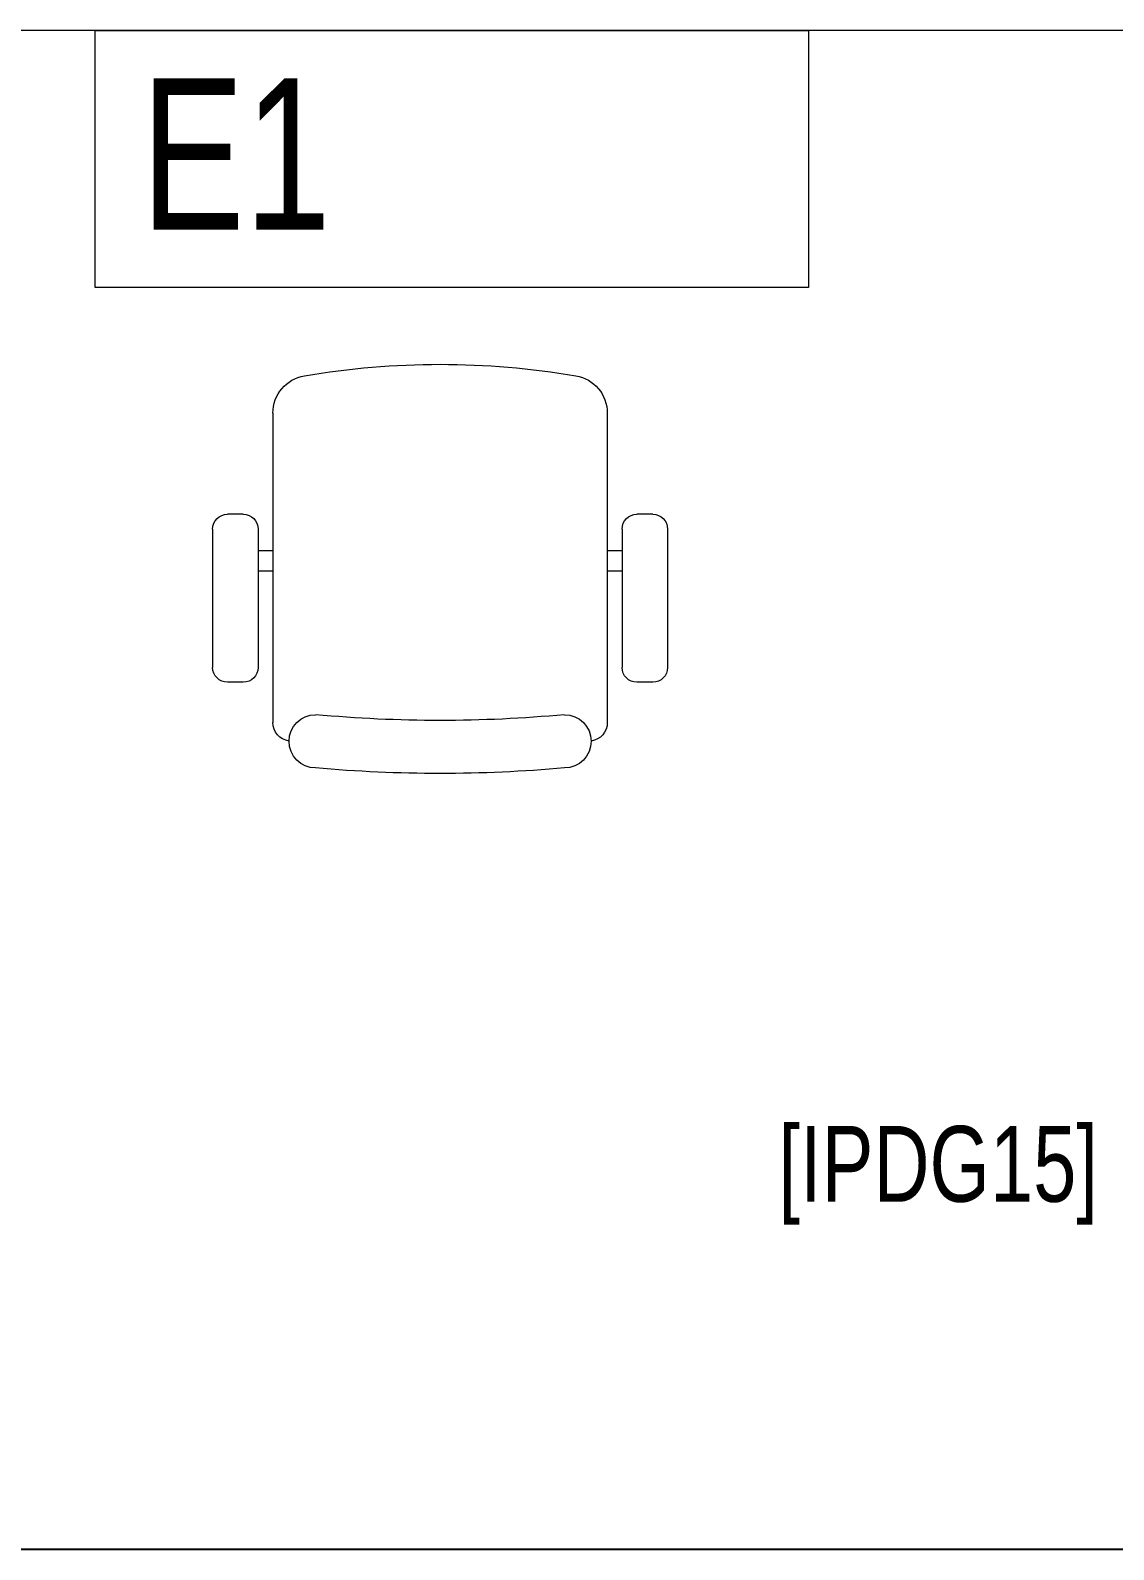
# Model space of a CAD drawing. Header units: metres. Extents: x -18745 to 220762, y -1579758 to -1356048.
# Drawn here: x 207102 to 208531, y -1462438 to -1460433 of the extents above; entities that cross this region are included whole.
import ezdxf

# ---------------------------------------------------------------- set-up
doc = ezdxf.new("R2010")
doc.units = ezdxf.units.M
doc.layers.get('0').update_dxf_attribs({"lineweight": 0})
for name, color, linetype, lineweight in [('A-100 - Copy$0$72_EGR_BASE_TEXT', 8, 'Continuous', 0), ('A-100 - Copy$0$Medical Equipment and Furniture', 8, 'Continuous', 0), ('A-100 - Copy$0$NEW', 8, 'Continuous', 5), ('A-100 - Copy$0$Walls', 8, 'Continuous', 0)]:
    doc.layers.add(name, color=color, linetype=linetype, lineweight=lineweight)
doc.layers.add('A-100 - Copy$0$axes', color=8, linetype='Continuous')
doc.styles.add('A-100 - Copy$0$X3G_ENTITY_2587EA', font='swisscl.ttf', dxfattribs={"height": 200})

# ---------------------------------------------------------------- blocks, each defined once
blk = doc.blocks.new('*X66')
for p, q in [((5, 3), (5, 3)), ((5, 3), (5, 3)), ((5, 3), (5, 3)), ((5, 3), (5, 3)), ((5, 3), (5, 3)), ((5, 3), (5, 3)), ((5, 3), (5, 3)), ((5, 3), (5, 3)), ((5, 3), (5, 3)), ((5, 3), (5, 3)), ((5, 3), (5, 3)), ((5, 3), (5, 3)), ((5, 3), (5, 3)), ((5, 3), (5, 3)), ((5, 3), (5, 3)), ((5, 3), (5, 3)), ((5, 3), (5, 3)), ((5, 3), (5, 3)), ((5, 3), (5, 3)), ((5, 3), (5, 3)), ((5, 3), (5, 3)), ((5, 3), (5, 3)), ((5, 3), (5, 3)), ((5, 3), (5, 3)), ((5, 3), (5, 3)), ((5, 3), (5, 3)), ((5, 3), (5, 3)), ((5, 3), (5, 3)), ((5, 3), (5, 3)), ((5, 3), (5, 3)), ((5, 3), (5, 3)), ((5, 3), (5, 3)), ((5, 3), (5, 3)), ((5, 3), (5, 3)), ((5, 3), (5, 3)), ((5, 3), (5, 3)), ((5, 3), (5, 3)), ((5, 3), (5, 3)), ((5, 3), (5, 3)), ((5, 3), (5, 3)), ((5, 3), (5, 3)), ((5, 3), (5, 3)), ((5, 3), (5, 3)), ((5, 3), (5, 3)), ((5, 3), (5, 3)), ((5, 3), (5, 3)), ((5, 3), (5, 3)), ((5, 3), (5, 3)), ((5, 3), (5, 3)), ((5, 3), (5, 3)), ((5, 3), (5, 3)), ((5, 3), (5, 3)), ((5, 3), (5, 3)), ((5, 3), (5, 3)), ((5, 3), (5, 3)), ((5, 3), (5, 3)), ((5, 3), (5, 3)), ((5, 3), (5, 3)), ((5, 3), (5, 3)), ((5, 3), (5, 3)), ((5, 3), (5, 3)), ((5, 3), (5, 3)), ((5, 3), (5, 3)), ((5, 3), (5, 3)), ((5, 3), (5, 3)), ((5, 3), (5, 3)), ((6, 3), (5, 3)), ((5, 3), (5, 3)), ((6, 3), (5, 3)), ((5, 3), (5, 3)), ((6, 3), (5, 3)), ((5, 3), (5, 3)), ((6, 3), (5, 3)), ((5, 3), (5, 3)), ((5, 3), (5, 3)), ((5, 3), (5, 3)), ((5, 3), (5, 3)), ((5, 3), (5, 3)), ((5, 3), (5, 3)), ((5, 3), (5, 3)), ((5, 3), (5, 3)), ((5, 3), (5, 3)), ((5, 3), (5, 3)), ((5, 3), (5, 3)), ((5, 3), (5, 3)), ((5, 3), (5, 3)), ((5, 3), (5, 3)), ((5, 3), (5, 3)), ((5, 3), (5, 3)), ((5, 3), (5, 3)), ((5, 3), (5, 3)), ((5, 3), (5, 3)), ((5, 3), (5, 3)), ((5, 3), (5, 3)), ((5, 3), (5, 3)), ((5, 3), (5, 3)), ((6, 3), (6, 3)), ((6, 3), (6, 3)), ((6, 3), (6, 3)), ((6, 3), (6, 3)), ((6, 3), (6, 3)), ((6, 3), (6, 3)), ((6, 3), (6, 3)), ((6, 3), (6, 3)), ((6, 3), (6, 3)), ((6, 3), (6, 3)), ((6, 3), (6, 3)), ((6, 3), (6, 3)), ((6, 3), (6, 3)), ((6, 3), (6, 3)), ((6, 3), (6, 3)), ((6, 3), (6, 3)), ((6, 3), (6, 3)), ((6, 3), (6, 3)), ((6, 3), (6, 3)), ((6, 3), (6, 3)), ((6, 3), (6, 3)), ((6, 3), (6, 3)), ((6, 3), (6, 3)), ((6, 3), (6, 3)), ((6, 3), (6, 3)), ((6, 3), (6, 3)), ((6, 3), (6, 3)), ((6, 3), (6, 3)), ((6, 3), (6, 3)), ((6, 3), (6, 3)), ((6, 3), (6, 3)), ((6, 3), (6, 3)), ((6, 3), (6, 3)), ((6, 3), (6, 3)), ((6, 3), (6, 3)), ((6, 3), (6, 3)), ((6, 3), (6, 3)), ((6, 3), (6, 3)), ((6, 3), (6, 3)), ((6, 3), (6, 3)), ((6, 3), (6, 3)), ((6, 3), (6, 3)), ((6, 3), (6, 3)), ((6, 3), (6, 3)), ((6, 3), (6, 3)), ((6, 3), (6, 3)), ((6, 3), (6, 3)), ((6, 3), (6, 3)), ((6, 3), (6, 3)), ((6, 3), (6, 3)), ((6, 3), (6, 3)), ((6, 3), (6, 3)), ((6, 3), (6, 3)), ((6, 3), (6, 3)), ((6, 3), (6, 3)), ((6, 3), (6, 3)), ((6, 3), (6, 3)), ((6, 3), (6, 3)), ((6, 3), (6, 3)), ((6, 3), (6, 3)), ((6, 3), (6, 3)), ((6, 3), (6, 3)), ((6, 3), (6, 3)), ((6, 3), (6, 3)), ((6, 3), (6, 3)), ((6, 3), (6, 3)), ((6, 3), (6, 3)), ((6, 3), (6, 3)), ((6, 3), (6, 3)), ((6, 3), (6, 3)), ((6, 3), (6, 3)), ((6, 3), (6, 3)), ((6, 3), (6, 3)), ((6, 3), (6, 3)), ((6, 3), (6, 3)), ((6, 3), (6, 3)), ((6, 3), (6, 3)), ((6, 3), (6, 3)), ((6, 3), (6, 3)), ((6, 3), (6, 3)), ((6, 3), (6, 3)), ((6, 3), (6, 3)), ((6, 3), (6, 3)), ((6, 3), (6, 3)), ((6, 3), (6, 3)), ((6, 3), (6, 3)), ((6, 3), (6, 3)), ((6, 3), (6, 3)), ((6, 3), (6, 3)), ((6, 3), (6, 3)), ((6, 3), (6, 3)), ((6, 3), (6, 3)), ((6, 3), (6, 3)), ((6, 3), (6, 3)), ((6, 3), (6, 3)), ((6, 3), (6, 3)), ((6, 3), (6, 3)), ((6, 3), (6, 3)), ((6, 3), (6, 3)), ((6, 3), (6, 3)), ((6, 3), (6, 3)), ((6, 3), (6, 3)), ((6, 3), (6, 3)), ((6, 3), (6, 3)), ((6, 3), (6, 3)), ((6, 3), (6, 3)), ((6, 3), (6, 3)), ((6, 3), (6, 3)), ((6, 3), (6, 3)), ((6, 3), (6, 3)), ((6, 3), (6, 3)), ((6, 3), (6, 3)), ((6, 3), (6, 3)), ((6, 3), (6, 3)), ((6, 3), (6, 3)), ((6, 3), (6, 3)), ((6, 3), (6, 3)), ((6, 3), (6, 3)), ((6, 3), (6, 3)), ((6, 3), (6, 3)), ((6, 3), (6, 3)), ((6, 3), (6, 3)), ((6, 3), (6, 3)), ((6, 3), (6, 3)), ((6, 3), (6, 3)), ((6, 3), (6, 3)), ((6, 3), (6, 3)), ((6, 3), (6, 3)), ((6, 3), (6, 3)), ((6, 3), (6, 3)), ((6, 3), (6, 3)), ((6, 3), (6, 3)), ((6, 3), (6, 3)), ((6, 3), (6, 3)), ((6, 3), (6, 3)), ((6, 3), (6, 3)), ((6, 3), (6, 3)), ((6, 3), (6, 3)), ((6, 3), (6, 3)), ((6, 3), (6, 3)), ((6, 3), (6, 3)), ((6, 3), (6, 3)), ((6, 3), (6, 3)), ((6, 3), (6, 3)), ((6, 3), (6, 3)), ((6, 3), (6, 3)), ((6, 3), (6, 3)), ((6, 3), (6, 3)), ((6, 3), (6, 3)), ((6, 3), (6, 3)), ((6, 3), (6, 3)), ((6, 3), (6, 3)), ((6, 3), (6, 3)), ((6, 3), (6, 3)), ((6, 3), (6, 3)), ((6, 3), (6, 3)), ((6, 3), (6, 3)), ((6, 3), (6, 3)), ((6, 3), (6, 3)), ((6, 3), (6, 3)), ((6, 3), (6, 3)), ((6, 3), (6, 3)), ((6, 3), (6, 3)), ((6, 3), (6, 3)), ((6, 3), (6, 3)), ((6, 3), (6, 3)), ((6, 3), (6, 3)), ((6, 3), (6, 3)), ((6, 3), (6, 3)), ((6, 3), (6, 3)), ((6, 3), (6, 3)), ((6, 3), (6, 3)), ((6, 3), (6, 3)), ((6, 3), (6, 3)), ((6, 3), (6, 3)), ((6, 3), (6, 3)), ((6, 3), (6, 3)), ((6, 3), (6, 3)), ((6, 3), (6, 3)), ((6, 3), (6, 3)), ((6, 3), (6, 3)), ((6, 3), (6, 3)), ((6, 3), (6, 3)), ((6, 3), (6, 3)), ((6, 3), (6, 3)), ((6, 3), (6, 3)), ((6, 3), (6, 3)), ((6, 3), (6, 3)), ((6, 3), (6, 3)), ((6, 3), (6, 3)), ((6, 3), (6, 3)), ((6, 3), (6, 3)), ((6, 3), (6, 3)), ((6, 3), (6, 3)), ((6, 3), (6, 3)), ((6, 3), (6, 3)), ((6, 3), (6, 3)), ((6, 3), (6, 3)), ((6, 3), (6, 3)), ((6, 3), (6, 3)), ((6, 3), (6, 3)), ((6, 3), (6, 3)), ((6, 3), (6, 3)), ((6, 3), (6, 3)), ((6, 3), (5, 3)), ((6, 3), (5, 3)), ((6, 3), (5, 3)), ((6, 3), (5, 3)), ((6, 3), (5, 3)), ((6, 3), (6, 3)), ((6, 3), (6, 3)), ((6, 3), (6, 3)), ((6, 3), (6, 3)), ((6, 3), (6, 3)), ((6, 3), (6, 3)), ((6, 3), (6, 3)), ((6, 3), (6, 3)), ((6, 3), (6, 3)), ((6, 3), (6, 3)), ((6, 3), (6, 3)), ((6, 3), (6, 3)), ((6, 3), (6, 3)), ((6, 3), (6, 3)), ((6, 3), (6, 3)), ((6, 3), (6, 3)), ((6, 3), (6, 3)), ((6, 3), (6, 3)), ((6, 3), (6, 3)), ((6, 3), (6, 3)), ((6, 3), (6, 3)), ((6, 3), (6, 3)), ((6, 3), (6, 3)), ((6, 3), (6, 3)), ((6, 3), (6, 3)), ((6, 3), (6, 3)), ((6, 3), (6, 3)), ((6, 3), (6, 3)), ((6, 3), (6, 3)), ((6, 3), (6, 3)), ((6, 3), (6, 3)), ((6, 3), (6, 3)), ((6, 3), (6, 3)), ((6, 3), (6, 3)), ((6, 3), (6, 3)), ((6, 3), (6, 3)), ((6, 3), (6, 3)), ((6, 3), (6, 3)), ((6, 3), (6, 3)), ((6, 3), (6, 3)), ((6, 3), (6, 3)), ((6, 3), (6, 3)), ((6, 3), (6, 3)), ((6, 3), (6, 3)), ((6, 3), (6, 3)), ((6, 3), (6, 3)), ((6, 3), (6, 3)), ((6, 3), (6, 3)), ((6, 3), (6, 3)), ((6, 3), (6, 3)), ((6, 3), (6, 3)), ((6, 3), (6, 3)), ((6, 3), (6, 3)), ((6, 3), (6, 3)), ((6, 3), (6, 3)), ((6, 3), (6, 3)), ((6, 3), (6, 3)), ((6, 3), (6, 3)), ((6, 3), (6, 3)), ((6, 3), (6, 3)), ((6, 3), (6, 3)), ((6, 3), (6, 3)), ((6, 3), (6, 3)), ((6, 3), (6, 3)), ((6, 3), (6, 3)), ((6, 3), (6, 3)), ((6, 3), (6, 3)), ((6, 3), (6, 3)), ((6, 3), (6, 3)), ((6, 3), (6, 3)), ((6, 3), (6, 3)), ((6, 3), (6, 3)), ((6, 3), (6, 3)), ((6, 3), (6, 3)), ((6, 3), (6, 3)), ((6, 3), (6, 3)), ((6, 3), (6, 3)), ((6, 3), (6, 3)), ((6, 3), (6, 3)), ((6, 3), (6, 3)), ((6, 3), (6, 3)), ((6, 3), (6, 3)), ((6, 3), (6, 3)), ((6, 3), (6, 3)), ((6, 3), (6, 3)), ((6, 3), (6, 3)), ((6, 3), (6, 3)), ((6, 3), (6, 3)), ((6, 3), (6, 3)), ((6, 3), (6, 3)), ((6, 3), (6, 3)), ((6, 3), (6, 3)), ((6, 3), (6, 3)), ((6, 3), (6, 3)), ((6, 3), (6, 3)), ((6, 3), (6, 3)), ((6, 3), (6, 3)), ((6, 3), (6, 3)), ((6, 3), (6, 3)), ((6, 3), (6, 3)), ((6, 3), (6, 3)), ((6, 3), (6, 3)), ((6, 3), (6, 3)), ((6, 3), (6, 3)), ((6, 3), (6, 3)), ((6, 3), (6, 3)), ((6, 3), (6, 3)), ((6, 3), (6, 3)), ((6, 3), (6, 3)), ((6, 3), (6, 3)), ((6, 3), (6, 3)), ((6, 3), (6, 3)), ((6, 3), (6, 3)), ((6, 3), (6, 3)), ((6, 3), (6, 3)), ((6, 3), (6, 3)), ((6, 3), (6, 3)), ((6, 3), (6, 3)), ((6, 3), (6, 3)), ((6, 3), (6, 3)), ((6, 3), (6, 3)), ((6, 3), (6, 3)), ((6, 3), (6, 3)), ((6, 3), (6, 3)), ((6, 3), (6, 3)), ((6, 3), (6, 3)), ((6, 3), (6, 3)), ((6, 3), (6, 3)), ((6, 3), (6, 3)), ((6, 3), (6, 3)), ((6, 3), (6, 3)), ((6, 3), (6, 3)), ((6, 3), (6, 3)), ((6, 3), (6, 3)), ((6, 3), (6, 3)), ((6, 3), (6, 3)), ((6, 3), (6, 3)), ((6, 3), (6, 3)), ((6, 3), (6, 3)), ((6, 3), (6, 3)), ((6, 3), (6, 3)), ((6, 3), (6, 3)), ((6, 3), (6, 3)), ((6, 3), (6, 3)), ((6, 3), (6, 3)), ((6, 3), (6, 3)), ((6, 3), (6, 3)), ((6, 3), (6, 3)), ((6, 3), (6, 3)), ((6, 3), (6, 3)), ((6, 3), (6, 3)), ((6, 3), (6, 3)), ((6, 3), (6, 3)), ((6, 3), (6, 3)), ((6, 3), (6, 3)), ((6, 3), (6, 3)), ((6, 3), (6, 3)), ((6, 3), (6, 3)), ((6, 3), (6, 3)), ((6, 3), (6, 3)), ((6, 3), (6, 3)), ((6, 3), (6, 3)), ((6, 3), (6, 3)), ((6, 3), (6, 3)), ((6, 3), (6, 3)), ((6, 3), (6, 3)), ((6, 3), (6, 3)), ((6, 3), (6, 3)), ((6, 3), (6, 3)), ((6, 3), (6, 3)), ((6, 3), (6, 3)), ((6, 3), (6, 3)), ((6, 3), (6, 3)), ((6, 3), (6, 3)), ((6, 3), (6, 3)), ((6, 3), (6, 3)), ((6, 3), (6, 3)), ((6, 3), (6, 3)), ((6, 3), (6, 3)), ((6, 3), (6, 3)), ((6, 3), (6, 3)), ((6, 3), (6, 3)), ((6, 3), (6, 3)), ((6, 3), (6, 3)), ((6, 3), (6, 3)), ((6, 3), (6, 3)), ((6, 3), (6, 3)), ((6, 3), (6, 3)), ((6, 3), (6, 3)), ((6, 3), (6, 3)), ((6, 3), (6, 3)), ((6, 3), (6, 3)), ((6, 3), (6, 3)), ((6, 3), (6, 3)), ((6, 3), (6, 3)), ((6, 3), (6, 3)), ((6, 3), (6, 3)), ((6, 3), (6, 3)), ((6, 3), (6, 3)), ((6, 3), (6, 3)), ((6, 3), (6, 3)), ((6, 3), (6, 3)), ((6, 3), (6, 3)), ((6, 3), (6, 3)), ((6, 3), (6, 3)), ((6, 3), (6, 3)), ((6, 3), (6, 3)), ((6, 3), (6, 3)), ((6, 3), (6, 3)), ((6, 3), (6, 3)), ((6, 3), (6, 3)), ((6, 3), (6, 3)), ((6, 3), (6, 3)), ((6, 3), (6, 3)), ((6, 3), (6, 3)), ((6, 3), (6, 3)), ((6, 3), (6, 3)), ((6, 3), (6, 3)), ((6, 3), (6, 3)), ((6, 3), (6, 3)), ((6, 3), (6, 3)), ((6, 3), (6, 3)), ((6, 3), (6, 3)), ((6, 3), (6, 3)), ((6, 3), (6, 3)), ((6, 3), (6, 3)), ((6, 3), (6, 3)), ((6, 3), (6, 3)), ((6, 3), (6, 3)), ((6, 3), (6, 3)), ((6, 3), (6, 3)), ((6, 3), (6, 3)), ((6, 3), (6, 3)), ((6, 3), (6, 3)), ((6, 3), (6, 3)), ((6, 3), (6, 3)), ((6, 3), (6, 3)), ((6, 3), (6, 3)), ((6, 3), (6, 3)), ((6, 3), (6, 3)), ((6, 3), (6, 3)), ((6, 3), (6, 3)), ((6, 3), (6, 3)), ((6, 3), (6, 3)), ((6, 3), (6, 3)), ((6, 3), (6, 3)), ((6, 3), (6, 3)), ((6, 3), (6, 3)), ((6, 3), (6, 3)), ((6, 3), (6, 3)), ((6, 3), (6, 3)), ((6, 3), (6, 3)), ((6, 3), (6, 3)), ((6, 3), (6, 3)), ((6, 3), (6, 3)), ((6, 3), (6, 3)), ((6, 3), (6, 3)), ((6, 3), (6, 3)), ((6, 3), (6, 3)), ((6, 3), (6, 3)), ((6, 3), (6, 3)), ((6, 3), (6, 3)), ((6, 3), (6, 3)), ((6, 3), (6, 3)), ((6, 3), (6, 3)), ((6, 3), (6, 3)), ((6, 3), (6, 3)), ((6, 3), (6, 3)), ((6, 3), (6, 3)), ((6, 3), (6, 3)), ((6, 3), (6, 3)), ((6, 3), (6, 3)), ((6, 3), (6, 3)), ((6, 3), (6, 3)), ((6, 3), (6, 3)), ((6, 3), (6, 3)), ((6, 3), (6, 3)), ((6, 3), (6, 3)), ((6, 3), (6, 3)), ((6, 3), (6, 3)), ((6, 3), (6, 3)), ((6, 3), (6, 3)), ((6, 3), (6, 3)), ((6, 3), (6, 3)), ((6, 3), (6, 3)), ((6, 3), (6, 3)), ((6, 3), (6, 3)), ((6, 3), (6, 3)), ((6, 3), (6, 3)), ((6, 3), (6, 3)), ((6, 3), (6, 3)), ((6, 3), (6, 3)), ((6, 3), (6, 3)), ((6, 3), (6, 3)), ((6, 3), (6, 3)), ((6, 3), (6, 3)), ((6, 3), (6, 3)), ((6, 3), (6, 3)), ((6, 3), (6, 3)), ((6, 3), (6, 3)), ((6, 3), (6, 3)), ((6, 3), (6, 3)), ((6, 3), (6, 3)), ((6, 3), (6, 3)), ((6, 3), (6, 3)), ((6, 3), (6, 3)), ((6, 3), (6, 3)), ((6, 3), (6, 3)), ((6, 3), (6, 3)), ((6, 3), (6, 3)), ((6, 3), (6, 3)), ((6, 3), (6, 3)), ((6, 3), (6, 3)), ((6, 3), (6, 3)), ((6, 3), (6, 3)), ((6, 3), (6, 3)), ((6, 3), (6, 3))]:
    blk.add_line(p, q)
blk = doc.blocks.new('*X67')
for p, q in [((13, 1), (13, 1)), ((13, 1), (13, 1)), ((13, 1), (13, 1)), ((13, 1), (13, 1)), ((13, 1), (13, 1)), ((13, 1), (13, 1)), ((13, 1), (13, 1)), ((13, 1), (13, 1)), ((13, 1), (13, 1)), ((13, 1), (13, 1)), ((13, 1), (13, 1)), ((13, 1), (13, 1)), ((13, 1), (13, 1)), ((13, 1), (13, 1)), ((13, 1), (13, 1)), ((13, 1), (14, 1)), ((13, 1), (14, 1)), ((13, 1), (14, 1)), ((13, 1), (13, 1)), ((13, 1), (13, 1)), ((13, 1), (13, 1)), ((13, 1), (13, 1)), ((13, 1), (13, 1)), ((13, 1), (13, 1)), ((13, 1), (13, 1)), ((13, 1), (13, 1)), ((13, 1), (13, 1)), ((13, 1), (13, 1)), ((13, 1), (13, 1)), ((13, 1), (13, 1)), ((13, 1), (13, 1)), ((13, 1), (13, 1)), ((13, 1), (13, 1)), ((13, 1), (13, 1)), ((13, 1), (13, 1)), ((13, 1), (13, 1)), ((13, 1), (13, 1)), ((13, 1), (13, 1)), ((13, 1), (13, 1)), ((13, 1), (13, 1)), ((13, 1), (13, 1)), ((13, 1), (13, 1)), ((13, 1), (13, 1)), ((13, 1), (13, 1)), ((13, 1), (13, 1)), ((13, 1), (13, 1)), ((13, 1), (13, 1)), ((13, 1), (13, 1)), ((13, 1), (13, 1)), ((13, 1), (13, 1)), ((13, 1), (13, 1)), ((13, 1), (13, 1)), ((13, 1), (13, 1)), ((13, 1), (13, 1)), ((13, 1), (13, 1)), ((13, 1), (13, 1)), ((13, 1), (13, 1)), ((13, 1), (13, 1)), ((13, 1), (13, 1)), ((13, 1), (13, 1)), ((13, 1), (13, 1)), ((13, 1), (13, 1)), ((13, 1), (13, 1)), ((13, 1), (13, 1)), ((13, 1), (13, 1)), ((13, 1), (13, 1)), ((13, 1), (13, 1)), ((13, 1), (13, 1)), ((13, 1), (13, 1)), ((13, 1), (13, 1)), ((13, 1), (13, 1)), ((13, 1), (13, 1)), ((13, 1), (13, 1)), ((13, 1), (13, 1)), ((13, 1), (13, 1)), ((13, 1), (13, 1)), ((13, 1), (13, 1)), ((13, 1), (13, 1)), ((13, 1), (13, 1)), ((13, 1), (13, 1)), ((13, 1), (13, 1)), ((13, 1), (13, 1)), ((13, 1), (13, 1)), ((13, 1), (13, 1)), ((13, 1), (13, 1)), ((13, 1), (13, 1)), ((13, 1), (13, 1)), ((13, 1), (13, 1)), ((13, 1), (13, 1)), ((13, 1), (13, 1)), ((13, 1), (13, 1)), ((13, 1), (13, 1)), ((13, 1), (13, 1)), ((13, 1), (13, 1)), ((13, 1), (13, 1)), ((13, 1), (13, 1)), ((13, 1), (13, 1)), ((13, 1), (13, 1)), ((13, 1), (13, 1)), ((13, 1), (13, 1)), ((13, 1), (13, 1)), ((13, 1), (13, 1)), ((13, 1), (13, 1)), ((13, 1), (13, 1)), ((13, 1), (13, 1)), ((13, 1), (13, 1)), ((13, 1), (13, 1)), ((13, 1), (13, 1)), ((13, 1), (13, 1)), ((13, 1), (13, 1)), ((13, 1), (13, 1)), ((13, 1), (13, 1)), ((13, 1), (13, 1)), ((13, 1), (13, 1)), ((13, 1), (13, 1)), ((13, 1), (13, 1)), ((13, 1), (13, 1)), ((13, 1), (13, 1)), ((13, 1), (13, 1)), ((13, 1), (13, 1)), ((13, 1), (13, 1)), ((13, 1), (13, 1)), ((13, 1), (13, 1)), ((13, 1), (14, 1)), ((13, 0), (13, 0)), ((13, 0), (13, 0)), ((13, 0), (13, 0)), ((13, 0), (13, 0)), ((13, 0), (13, 0)), ((13, 0), (13, 0)), ((13, 0), (13, 0)), ((13, 0), (13, 0)), ((13, 0), (13, 0)), ((13, 0), (13, 0)), ((13, 0), (13, 0)), ((13, 0), (13, 0)), ((13, 0), (13, 0)), ((13, 0), (13, 0)), ((13, 0), (13, 0)), ((13, 0), (13, 0)), ((13, 0), (13, 0)), ((13, 0), (13, 0)), ((13, 0), (13, 0)), ((13, 0), (13, 0)), ((13, 0), (13, 0)), ((13, 0), (13, 0)), ((13, 0), (13, 0)), ((13, 0), (13, 0)), ((13, 0), (13, 0)), ((13, 0), (13, 0)), ((13, 0), (13, 0)), ((13, 0), (13, 0)), ((13, 0), (13, 0)), ((13, 0), (13, 0)), ((13, 0), (13, 0)), ((13, 0), (13, 0)), ((13, 0), (13, 0)), ((13, 0), (13, 0)), ((13, 0), (13, 0)), ((13, 0), (13, 0)), ((13, 0), (13, 0)), ((13, 0), (13, 0)), ((13, 0), (13, 0)), ((13, 0), (13, 0)), ((13, 0), (13, 0)), ((13, 0), (13, 0)), ((13, 0), (13, 0)), ((13, 0), (13, 0)), ((13, 0), (13, 0)), ((13, 0), (13, 0)), ((13, 0), (13, 0)), ((13, 0), (13, 0)), ((13, 0), (14, 0)), ((13, 0), (14, 0)), ((13, 0), (13, 0)), ((13, 0), (14, 0)), ((14, 1), (14, 1)), ((14, 1), (14, 1)), ((14, 1), (14, 1)), ((14, 1), (14, 1)), ((14, 1), (14, 1)), ((14, 1), (14, 1)), ((14, 1), (14, 1)), ((14, 1), (14, 1)), ((14, 1), (14, 1)), ((14, 1), (14, 1)), ((14, 1), (14, 1)), ((14, 1), (14, 1)), ((14, 1), (14, 1)), ((14, 1), (14, 1)), ((14, 1), (14, 1)), ((14, 1), (14, 1)), ((14, 1), (14, 1)), ((14, 1), (14, 1)), ((14, 1), (14, 1)), ((14, 1), (14, 1)), ((14, 1), (14, 1)), ((14, 1), (14, 1)), ((14, 1), (14, 1)), ((14, 1), (14, 1)), ((14, 1), (14, 1)), ((14, 1), (14, 1)), ((14, 1), (14, 1)), ((14, 1), (14, 1)), ((14, 1), (14, 1)), ((14, 1), (14, 1)), ((14, 1), (14, 1)), ((14, 1), (14, 1)), ((14, 1), (14, 1)), ((14, 1), (14, 1)), ((14, 1), (14, 1)), ((14, 1), (14, 1)), ((14, 1), (14, 1)), ((14, 1), (14, 1)), ((14, 1), (14, 1)), ((14, 1), (14, 1)), ((14, 1), (14, 1)), ((14, 1), (14, 1)), ((14, 1), (14, 1)), ((14, 1), (14, 1)), ((14, 1), (14, 1)), ((14, 1), (14, 1)), ((14, 1), (14, 1)), ((14, 1), (14, 1)), ((14, 1), (14, 1)), ((14, 1), (14, 1)), ((14, 1), (14, 1)), ((14, 1), (14, 1)), ((14, 1), (14, 1)), ((14, 1), (14, 1)), ((14, 1), (14, 1)), ((14, 1), (14, 1)), ((14, 1), (14, 1)), ((14, 1), (14, 1)), ((14, 1), (14, 1)), ((14, 1), (14, 1)), ((14, 1), (14, 1)), ((14, 1), (14, 1)), ((14, 1), (14, 1)), ((14, 1), (14, 1)), ((14, 1), (14, 1)), ((14, 1), (14, 1)), ((14, 1), (14, 1)), ((14, 1), (14, 1)), ((14, 1), (14, 1)), ((14, 1), (14, 1)), ((14, 1), (14, 1)), ((14, 1), (14, 1)), ((14, 1), (14, 1)), ((14, 1), (14, 1)), ((14, 1), (14, 1)), ((14, 1), (14, 1)), ((14, 1), (14, 1)), ((14, 1), (14, 1)), ((14, 1), (14, 1)), ((14, 1), (14, 1)), ((14, 1), (14, 1)), ((14, 1), (14, 1)), ((14, 1), (14, 1)), ((14, 1), (14, 1)), ((14, 1), (14, 1)), ((14, 1), (14, 1)), ((14, 1), (14, 1)), ((14, 1), (14, 1)), ((14, 1), (14, 1)), ((14, 1), (14, 1)), ((14, 1), (14, 1)), ((14, 1), (14, 1)), ((14, 1), (14, 1)), ((14, 1), (14, 1)), ((14, 0), (14, 0)), ((14, 0), (14, 0)), ((14, 0), (14, 0)), ((14, 0), (14, 0)), ((14, 0), (14, 0)), ((14, 0), (14, 0)), ((14, 0), (14, 0)), ((14, 0), (14, 0)), ((14, 0), (14, 0)), ((14, 0), (14, 0)), ((14, 0), (14, 0)), ((14, 0), (14, 0)), ((14, 0), (14, 0)), ((14, 0), (14, 0)), ((14, 0), (14, 0)), ((14, 0), (14, 0)), ((14, 0), (14, 0)), ((14, 0), (14, 0)), ((14, 0), (14, 0)), ((14, 0), (14, 0)), ((14, 0), (14, 0)), ((14, 0), (14, 0)), ((14, 0), (14, 0)), ((14, 0), (14, 0)), ((14, 0), (14, 0)), ((14, 0), (14, 0)), ((14, 0), (14, 0)), ((14, 0), (14, 0)), ((14, 0), (14, 0)), ((14, 0), (14, 0)), ((14, 0), (14, 0)), ((14, 0), (14, 0)), ((14, 0), (14, 0)), ((14, 0), (14, 0)), ((14, 0), (14, 0)), ((14, 0), (14, 0)), ((14, 0), (14, 0)), ((14, 0), (14, 0)), ((14, 0), (14, 0)), ((14, 0), (14, 0)), ((14, 0), (14, 0)), ((14, 0), (14, 0)), ((14, 0), (14, 0)), ((14, 0), (14, 0)), ((14, 0), (14, 0)), ((14, 0), (14, 0)), ((14, 0), (14, 0)), ((14, 0), (14, 0)), ((13, 0), (13, 0)), ((13, 0), (14, 0)), ((13, 0), (13, 0)), ((13, 0), (14, 0)), ((13, 0), (13, 0)), ((13, 0), (14, 0)), ((13, 0), (13, 0)), ((13, 0), (13, 0)), ((13, 0), (13, 0)), ((13, 0), (13, 0)), ((13, 0), (14, 0)), ((13, 0), (13, 0)), ((13, 0), (14, 0)), ((13, 0), (13, 0)), ((13, 0), (14, 0)), ((13, 0), (13, 0)), ((13, 0), (14, 0)), ((13, 0), (13, 0)), ((13, 0), (14, 0)), ((13, 0), (13, 0)), ((13, 0), (14, 0)), ((13, 0), (13, 0)), ((13, 0), (14, 0)), ((13, 0), (13, 0)), ((13, 0), (13, 0)), ((13, 0), (13, 0)), ((13, 0), (14, 0)), ((13, 0), (13, 0)), ((13, 0), (14, 0)), ((13, 0), (13, 0)), ((13, 0), (14, 0)), ((13, 0), (13, 0)), ((13, 0), (14, 0)), ((13, 0), (13, 0)), ((13, 0), (13, 0)), ((13, 0), (13, 0)), ((13, 0), (13, 0)), ((13, 0), (13, 0)), ((13, 0), (13, 0)), ((13, 0), (13, 0)), ((13, 0), (13, 0)), ((13, 0), (13, 0)), ((13, 0), (13, 0)), ((13, 0), (13, 0)), ((13, 0), (13, 0)), ((13, 0), (13, 0)), ((13, 0), (13, 0)), ((13, 0), (13, 0)), ((13, 0), (13, 0)), ((13, 0), (13, 0)), ((13, 0), (13, 0)), ((13, 0), (13, 0)), ((13, 0), (13, 0)), ((13, 0), (13, 0)), ((13, 0), (13, 0)), ((13, 0), (13, 0)), ((13, 0), (13, 0)), ((13, 0), (13, 0)), ((13, 0), (13, 0)), ((13, 0), (13, 0)), ((13, 0), (13, 0)), ((13, 0), (13, 0)), ((13, 0), (13, 0)), ((13, 0), (13, 0)), ((13, -1), (13, -1)), ((13, -1), (13, -1)), ((13, -1), (13, -1)), ((13, -1), (13, -1)), ((13, -1), (13, -1)), ((13, -1), (14, -1)), ((13, -1), (13, -1)), ((14, 0), (14, 0)), ((14, 0), (14, 0)), ((14, 0), (14, 0)), ((14, 0), (14, 0)), ((14, 0), (14, 0)), ((14, 0), (14, 0)), ((14, 0), (14, 0)), ((14, 0), (14, 0)), ((14, 0), (14, 0)), ((14, 0), (14, 0)), ((14, 0), (14, 0)), ((14, 0), (14, 0)), ((14, 0), (14, 0)), ((14, 0), (14, 0)), ((14, 0), (14, 0)), ((13, 0), (14, 0)), ((14, 0), (14, 0)), ((14, 0), (14, 0)), ((14, 0), (14, 0)), ((14, 0), (14, 0)), ((14, 0), (14, 0)), ((14, 0), (14, 0)), ((14, 0), (14, 0)), ((14, 0), (14, 0)), ((14, 0), (14, 0)), ((14, 0), (14, 0)), ((14, 0), (14, 0)), ((14, 0), (14, 0)), ((14, 0), (14, 0)), ((14, 0), (14, 0)), ((14, 0), (14, 0)), ((14, 0), (14, 0)), ((14, 0), (14, 0)), ((14, 0), (14, 0)), ((14, 0), (14, 0)), ((14, 0), (14, 0)), ((14, 0), (14, 0)), ((14, 0), (14, 0)), ((14, 0), (14, 0)), ((14, 0), (14, 0)), ((14, 0), (14, 0)), ((14, 0), (14, 0)), ((14, 0), (14, 0)), ((14, 0), (14, 0)), ((14, 0), (14, 0)), ((14, 0), (14, 0)), ((14, 0), (14, 0)), ((14, 0), (14, 0)), ((14, 0), (14, 0)), ((14, 0), (14, 0)), ((14, -1), (14, -1)), ((14, -1), (14, -1)), ((14, -1), (14, -1)), ((14, -1), (14, -1)), ((14, -1), (14, -1))]:
    blk.add_line(p, q)
blk = doc.blocks.new('A-100 - Copy$0$GF21018-P')
for p, q in [((-0.2207, 0.4756), (-0.2207, 0.0675)), ((0.2205, 0.4756), (0.2205, 0.0675)), ((-0.2806, 0.3422), (-0.2598, 0.3422)), ((0.2596, 0.3422), (0.2804, 0.3422)), ((-0.3002, 0.3226), (-0.3002, 0.14)), ((-0.2402, 0.3226), (-0.2402, 0.14)), ((0.24, 0.3226), (0.24, 0.14)), ((0.3, 0.3226), (0.3, 0.14)), ((-0.2402, 0.2937), (-0.2207, 0.2937)), ((0.2205, 0.2937), (0.24, 0.2937)), ((-0.2402, 0.2671), (-0.2207, 0.2671)), ((0.2205, 0.2671), (0.24, 0.2671)), ((-0.2806, 0.1204), (-0.2598, 0.1204)), ((0.2596, 0.1204), (0.2804, 0.1204))]:
    blk.add_line(p, q)
for points in [[(0.24, 0.2937), (0.24, 0.2937), (0.24, 0.2937), (0.24, 0.2937), (0.24, 0.2937), (0.24, 0.2937), (0.24, 0.2937), (0.24, 0.2937), (0.24, 0.2937), (0.24, 0.2937), (0.24, 0.2937), (0.24, 0.2937), (0.24, 0.2937), (0.24, 0.2937), (0.24, 0.2937), (0.24, 0.2937), (0.24, 0.2937), (0.24, 0.2937), (0.24, 0.2937), (0.24, 0.2937), (0.24, 0.2937), (0.24, 0.2937), (0.24, 0.2937), (0.24, 0.2937), (0.24, 0.2937), (0.24, 0.2937), (0.24, 0.2937), (0.24, 0.2937), (0.24, 0.2937), (0.24, 0.2937), (0.24, 0.2937), (0.24, 0.2937), (0.24, 0.2937), (0.24, 0.2937), (0.24, 0.2937), (0.24, 0.2937), (0.24, 0.2937), (0.24, 0.2937), (0.24, 0.2937), (0.24, 0.2937), (0.24, 0.2937), (0.24, 0.2937), (0.24, 0.2937), (0.24, 0.2937), (0.24, 0.2937), (0.24, 0.2937), (0.24, 0.2937), (0.24, 0.2937), (0.24, 0.2937), (0.24, 0.2937), (0.24, 0.2937), (0.24, 0.2937), (0.24, 0.2937), (0.24, 0.2937), (0.24, 0.2937), (0.24, 0.2937), (0.24, 0.2937), (0.24, 0.2937), (0.24, 0.2937), (0.24, 0.2937), (0.24, 0.2937), (0.24, 0.2937), (0.24, 0.2937), (0.24, 0.2937), (0.24, 0.2937), (0.24, 0.2937), (0.24, 0.2937), (0.24, 0.2937), (0.24, 0.2937), (0.24, 0.2937), (0.24, 0.2937), (0.24, 0.2937), (0.24, 0.2937), (0.24, 0.2937), (0.24, 0.2937), (0.24, 0.2937), (0.24, 0.2937), (0.24, 0.2937), (0.24, 0.2937), (0.24, 0.2937), (0.24, 0.2937), (0.24, 0.2937), (0.24, 0.2937), (0.24, 0.2937), (0.24, 0.2937), (0.24, 0.2937), (0.24, 0.2937), (0.24, 0.2937), (0.24, 0.2937), (0.24, 0.2937), (0.24, 0.2937), (0.24, 0.2937), (0.24, 0.2937), (0.24, 0.2937), (0.24, 0.2937), (0.24, 0.2937), (0.24, 0.2937), (0.24, 0.2937), (0.24, 0.2937), (0.24, 0.2937), (0.24, 0.2937), (0.24, 0.2937), (0.24, 0.2937), (0.24, 0.2937), (0.24, 0.2937), (0.24, 0.2937), (0.24, 0.2937), (0.24, 0.2937), (0.24, 0.2937), (0.24, 0.2937), (0.24, 0.2937), (0.24, 0.2937), (0.24, 0.2937), (0.24, 0.2937), (0.24, 0.2937), (0.24, 0.2937), (0.24, 0.2937), (0.24, 0.2937), (0.24, 0.2937), (0.24, 0.2937), (0.24, 0.2937), (0.24, 0.2937), (0.24, 0.2937), (0.24, 0.2937), (0.24, 0.2937), (0.24, 0.2937), (0.24, 0.2937), (0.24, 0.2937), (0.24, 0.2937), (0.24, 0.2937), (0.24, 0.2937), (0.24, 0.2937), (0.24, 0.2937), (0.24, 0.2937), (0.24, 0.2937), (0.24, 0.2937), (0.24, 0.2937), (0.24, 0.2937), (0.24, 0.2937), (0.24, 0.2937), (0.24, 0.2937), (0.24, 0.2937), (0.24, 0.2937), (0.24, 0.2937), (0.24, 0.2937), (0.24, 0.2937), (0.24, 0.2937), (0.24, 0.2937), (0.24, 0.2937), (0.24, 0.2937), (0.24, 0.2937), (0.24, 0.2937), (0.24, 0.2937), (0.24, 0.2937), (0.24, 0.2937), (0.24, 0.2937), (0.24, 0.2937), (0.24, 0.2937), (0.24, 0.2937), (0.24, 0.2937), (0.24, 0.2937), (0.24, 0.2937), (0.24, 0.2937), (0.24, 0.2937), (0.24, 0.2937), (0.24, 0.2937), (0.24, 0.2937), (0.24, 0.2937), (0.24, 0.2937), (0.24, 0.2937), (0.24, 0.2937), (0.24, 0.2937), (0.24, 0.2937), (0.24, 0.2937), (0.24, 0.2937), (0.24, 0.2937), (0.24, 0.2937), (0.24, 0.2937), (0.24, 0.2937), (0.24, 0.2937), (0.24, 0.2937), (0.24, 0.2937), (0.24, 0.2937), (0.24, 0.2937), (0.24, 0.2937), (0.24, 0.2937), (0.24, 0.2937), (0.24, 0.2937), (0.24, 0.2937), (0.24, 0.2937), (0.24, 0.2937), (0.24, 0.2937), (0.24, 0.2937), (0.24, 0.2937), (0.24, 0.2937), (0.24, 0.2937), (0.24, 0.2937), (0.24, 0.2937), (0.24, 0.2937), (0.24, 0.2937), (0.24, 0.2937), (0.24, 0.2937), (0.24, 0.2937), (0.24, 0.2937), (0.24, 0.2937), (0.24, 0.2937), (0.24, 0.2937), (0.24, 0.2937), (0.24, 0.2937), (0.24, 0.2937), (0.24, 0.2937), (0.24, 0.2937), (0.24, 0.2937), (0.24, 0.2937), (0.24, 0.2937), (0.24, 0.2937), (0.24, 0.2937), (0.24, 0.2937), (0.24, 0.2937), (0.24, 0.2937), (0.24, 0.2937), (0.24, 0.2937), (0.24, 0.2937), (0.24, 0.2937), (0.24, 0.2937), (0.24, 0.2937), (0.24, 0.2937), (0.24, 0.2937), (0.24, 0.2937), (0.24, 0.2937), (0.24, 0.2937), (0.24, 0.2937), (0.24, 0.2937), (0.24, 0.2937), (0.24, 0.2937), (0.24, 0.2937), (0.24, 0.2937), (0.24, 0.2937), (0.24, 0.2937), (0.24, 0.2937), (0.24, 0.2937), (0.24, 0.2937), (0.24, 0.2937), (0.24, 0.2937), (0.24, 0.2937), (0.24, 0.2937), (0.24, 0.2937), (0.24, 0.2937), (0.24, 0.2937), (0.24, 0.2937), (0.24, 0.2937), (0.24, 0.2937), (0.24, 0.2937), (0.24, 0.2937), (0.24, 0.2937), (0.24, 0.2937), (0.24, 0.2937), (0.24, 0.2937), (0.24, 0.2937), (0.24, 0.2937), (0.24, 0.2937), (0.24, 0.2937), (0.24, 0.2937), (0.24, 0.2937), (0.24, 0.2937), (0.24, 0.2937), (0.24, 0.2937), (0.24, 0.2937), (0.24, 0.2937), (0.24, 0.2937), (0.24, 0.2937), (0.24, 0.2937), (0.24, 0.2937), (0.24, 0.2937), (0.24, 0.2937), (0.24, 0.2937), (0.24, 0.2937)], [(0.24, 0.2937), (0.24, 0.2937), (0.24, 0.2937), (0.24, 0.2937), (0.24, 0.2937), (0.24, 0.2937), (0.24, 0.2937), (0.24, 0.2937), (0.24, 0.2937), (0.24, 0.2937), (0.24, 0.2937), (0.24, 0.2937), (0.24, 0.2937), (0.24, 0.2937), (0.24, 0.2937), (0.24, 0.2937), (0.24, 0.2937), (0.24, 0.2937), (0.24, 0.2937), (0.24, 0.2937), (0.24, 0.2937), (0.24, 0.2937), (0.24, 0.2937), (0.24, 0.2937), (0.24, 0.2937), (0.24, 0.2937), (0.24, 0.2937), (0.24, 0.2937), (0.24, 0.2937), (0.24, 0.2937), (0.24, 0.2937), (0.24, 0.2937), (0.24, 0.2937), (0.24, 0.2937), (0.24, 0.2937), (0.24, 0.2937), (0.24, 0.2937), (0.24, 0.2937), (0.24, 0.2937), (0.24, 0.2937), (0.24, 0.2937), (0.24, 0.2937), (0.24, 0.2937), (0.24, 0.2937), (0.24, 0.2937), (0.24, 0.2937), (0.24, 0.2937), (0.24, 0.2937), (0.24, 0.2937), (0.24, 0.2937), (0.24, 0.2937), (0.24, 0.2937), (0.24, 0.2937), (0.24, 0.2937), (0.24, 0.2937), (0.24, 0.2937), (0.24, 0.2937), (0.24, 0.2937), (0.24, 0.2937), (0.24, 0.2937), (0.24, 0.2937), (0.24, 0.2937), (0.24, 0.2937), (0.24, 0.2937), (0.24, 0.2937), (0.24, 0.2937), (0.24, 0.2937), (0.24, 0.2937), (0.24, 0.2937), (0.24, 0.2937), (0.24, 0.2937), (0.24, 0.2937), (0.24, 0.2937), (0.24, 0.2937), (0.24, 0.2937), (0.24, 0.2937), (0.24, 0.2937), (0.24, 0.2937), (0.24, 0.2937), (0.24, 0.2937), (0.24, 0.2937), (0.24, 0.2937), (0.24, 0.2937), (0.24, 0.2937), (0.24, 0.2937), (0.24, 0.2937), (0.24, 0.2937), (0.24, 0.2937), (0.24, 0.2937), (0.24, 0.2937), (0.24, 0.2937), (0.24, 0.2937), (0.24, 0.2937), (0.24, 0.2937), (0.24, 0.2937), (0.24, 0.2937), (0.24, 0.2937), (0.24, 0.2937), (0.24, 0.2937), (0.24, 0.2937), (0.24, 0.2937), (0.24, 0.2937), (0.24, 0.2937), (0.24, 0.2937), (0.24, 0.2937), (0.24, 0.2937), (0.24, 0.2937), (0.24, 0.2937), (0.24, 0.2937), (0.24, 0.2937), (0.24, 0.2937), (0.24, 0.2937), (0.24, 0.2937), (0.24, 0.2937), (0.24, 0.2937), (0.24, 0.2937), (0.24, 0.2937), (0.24, 0.2937), (0.24, 0.2937), (0.24, 0.2937), (0.24, 0.2937), (0.24, 0.2937), (0.24, 0.2937), (0.24, 0.2937), (0.24, 0.2937), (0.24, 0.2937), (0.24, 0.2937), (0.24, 0.2937), (0.24, 0.2937), (0.24, 0.2937), (0.24, 0.2937), (0.24, 0.2937), (0.24, 0.2937), (0.24, 0.2937), (0.24, 0.2937), (0.24, 0.2937), (0.24, 0.2937), (0.24, 0.2937), (0.24, 0.2937), (0.24, 0.2937), (0.24, 0.2937), (0.24, 0.2937), (0.24, 0.2937), (0.24, 0.2937), (0.24, 0.2937), (0.24, 0.2937), (0.24, 0.2937), (0.24, 0.2937), (0.24, 0.2937), (0.24, 0.2937), (0.24, 0.2937), (0.24, 0.2937), (0.24, 0.2937), (0.24, 0.2937), (0.24, 0.2937), (0.24, 0.2937), (0.24, 0.2937), (0.24, 0.2937), (0.24, 0.2937), (0.24, 0.2937), (0.24, 0.2937), (0.24, 0.2937), (0.24, 0.2937), (0.24, 0.2937), (0.24, 0.2937), (0.24, 0.2937), (0.24, 0.2937), (0.24, 0.2937), (0.24, 0.2937), (0.24, 0.2937), (0.24, 0.2937), (0.24, 0.2937), (0.24, 0.2937), (0.24, 0.2937), (0.24, 0.2937), (0.24, 0.2937), (0.24, 0.2937), (0.24, 0.2937), (0.24, 0.2937), (0.24, 0.2937), (0.24, 0.2937), (0.24, 0.2937), (0.24, 0.2937), (0.24, 0.2937), (0.24, 0.2937), (0.24, 0.2937), (0.24, 0.2937), (0.24, 0.2937), (0.24, 0.2937), (0.24, 0.2937), (0.24, 0.2937), (0.24, 0.2937), (0.24, 0.2937), (0.24, 0.2937), (0.24, 0.2937), (0.24, 0.2937), (0.24, 0.2937), (0.24, 0.2937), (0.24, 0.2937), (0.24, 0.2937), (0.24, 0.2937), (0.24, 0.2937), (0.24, 0.2937), (0.24, 0.2937), (0.24, 0.2937), (0.24, 0.2937), (0.24, 0.2937), (0.24, 0.2937), (0.24, 0.2937), (0.24, 0.2937), (0.24, 0.2937), (0.24, 0.2937), (0.24, 0.2937), (0.24, 0.2937), (0.24, 0.2937), (0.24, 0.2937), (0.24, 0.2937), (0.24, 0.2937), (0.24, 0.2937)], [(0.24, 0.2937), (0.24, 0.2937), (0.24, 0.2937), (0.24, 0.2937), (0.24, 0.2937), (0.24, 0.2937), (0.24, 0.2937), (0.24, 0.2937), (0.24, 0.2937), (0.24, 0.2937), (0.24, 0.2937), (0.24, 0.2937), (0.24, 0.2937), (0.24, 0.2937), (0.24, 0.2937), (0.24, 0.2937), (0.24, 0.2937), (0.24, 0.2937), (0.24, 0.2937), (0.24, 0.2937), (0.24, 0.2937), (0.24, 0.2937), (0.24, 0.2937), (0.24, 0.2937), (0.24, 0.2937), (0.24, 0.2937), (0.24, 0.2937), (0.24, 0.2937), (0.24, 0.2937), (0.24, 0.2937), (0.24, 0.2937), (0.24, 0.2937), (0.24, 0.2937), (0.24, 0.2937), (0.24, 0.2937), (0.24, 0.2937), (0.24, 0.2937), (0.24, 0.2937), (0.24, 0.2937), (0.24, 0.2937), (0.24, 0.2937), (0.24, 0.2937), (0.24, 0.2937), (0.24, 0.2937), (0.24, 0.2937), (0.24, 0.2937), (0.24, 0.2937), (0.24, 0.2937), (0.24, 0.2937), (0.24, 0.2937), (0.24, 0.2937), (0.24, 0.2937), (0.24, 0.2937), (0.24, 0.2937), (0.24, 0.2937), (0.24, 0.2937), (0.24, 0.2937), (0.24, 0.2937), (0.24, 0.2937), (0.24, 0.2937), (0.24, 0.2937), (0.24, 0.2937), (0.24, 0.2937), (0.24, 0.2937), (0.24, 0.2937), (0.24, 0.2937), (0.24, 0.2937), (0.24, 0.2937), (0.24, 0.2937), (0.24, 0.2937), (0.24, 0.2937), (0.24, 0.2937), (0.24, 0.2937), (0.24, 0.2937), (0.24, 0.2937), (0.24, 0.2937), (0.24, 0.2937), (0.24, 0.2937), (0.24, 0.2937), (0.24, 0.2937), (0.24, 0.2937), (0.24, 0.2937), (0.24, 0.2937), (0.24, 0.2937), (0.24, 0.2937), (0.24, 0.2937), (0.24, 0.2937), (0.24, 0.2937), (0.24, 0.2937), (0.24, 0.2937), (0.24, 0.2937), (0.24, 0.2937), (0.24, 0.2937), (0.24, 0.2937), (0.24, 0.2937), (0.24, 0.2937), (0.24, 0.2937), (0.24, 0.2937), (0.24, 0.2937), (0.24, 0.2937), (0.24, 0.2937), (0.24, 0.2937), (0.24, 0.2937), (0.24, 0.2937), (0.24, 0.2937), (0.24, 0.2937), (0.24, 0.2937), (0.24, 0.2937), (0.24, 0.2937), (0.24, 0.2937), (0.24, 0.2937), (0.24, 0.2937), (0.24, 0.2937), (0.24, 0.2937), (0.24, 0.2937), (0.24, 0.2937), (0.24, 0.2937), (0.24, 0.2937), (0.24, 0.2937), (0.24, 0.2937), (0.24, 0.2937), (0.24, 0.2937), (0.24, 0.2937), (0.24, 0.2937), (0.24, 0.2937), (0.24, 0.2937), (0.24, 0.2937), (0.24, 0.2937), (0.24, 0.2937), (0.24, 0.2937), (0.24, 0.2937), (0.24, 0.2937), (0.24, 0.2937), (0.24, 0.2937), (0.24, 0.2937), (0.24, 0.2937), (0.24, 0.2937), (0.24, 0.2937), (0.24, 0.2937), (0.24, 0.2937), (0.24, 0.2937), (0.24, 0.2937), (0.24, 0.2937), (0.24, 0.2937), (0.24, 0.2937), (0.24, 0.2937), (0.24, 0.2937), (0.24, 0.2937), (0.24, 0.2937), (0.24, 0.2937), (0.24, 0.2937), (0.24, 0.2937), (0.24, 0.2937), (0.24, 0.2937), (0.24, 0.2937), (0.24, 0.2937), (0.24, 0.2937), (0.24, 0.2937), (0.24, 0.2937), (0.24, 0.2937), (0.24, 0.2937), (0.24, 0.2937), (0.24, 0.2937), (0.24, 0.2937), (0.24, 0.2937), (0.24, 0.2937), (0.24, 0.2937), (0.24, 0.2937), (0.24, 0.2937), (0.24, 0.2937), (0.24, 0.2937), (0.24, 0.2937), (0.24, 0.2937), (0.24, 0.2937), (0.24, 0.2937), (0.24, 0.2937), (0.24, 0.2937), (0.24, 0.2937), (0.24, 0.2937), (0.24, 0.2937), (0.24, 0.2937), (0.24, 0.2937), (0.24, 0.2937), (0.24, 0.2937), (0.24, 0.2937), (0.24, 0.2937), (0.24, 0.2937), (0.24, 0.2937), (0.24, 0.2937), (0.24, 0.2937), (0.24, 0.2937), (0.24, 0.2937), (0.24, 0.2937), (0.24, 0.2937), (0.24, 0.2937), (0.24, 0.2937), (0.24, 0.2937), (0.24, 0.2937), (0.24, 0.2937), (0.24, 0.2937), (0.24, 0.2937), (0.24, 0.2937), (0.24, 0.2937), (0.24, 0.2937), (0.24, 0.2937), (0.24, 0.2937), (0.24, 0.2937), (0.24, 0.2937), (0.24, 0.2937), (0.24, 0.2937), (0.24, 0.2937), (0.24, 0.2937), (0.24, 0.2937), (0.24, 0.2937)]]:
    blk.add_lwpolyline(points, close=True)
for centre, radius, start, end in [((-0.1707, 0.4756), 0.05, 99.6329, 180), ((-0.0001, -0.5295), 1.0695, 80.3671, 99.6329), ((0.1705, 0.4756), 0.05, 0, 80.3671), ((-0.2806, 0.3226), 0.0196, 90, 180), ((-0.2598, 0.3226), 0.0196, 360, 90), ((0.2596, 0.3226), 0.0196, 90, 180), ((0.2804, 0.3226), 0.0196, 0, 90), ((-0.2806, 0.14), 0.0196, 180, 270), ((-0.2598, 0.14), 0.0196, 270, 360), ((0.2596, 0.14), 0.0196, 180, 270), ((0.2804, 0.14), 0.0196, 270, 0), ((-0.1957, 0.0675), 0.025, 180, 261.4721), ((-0.1643, 0.0425), 0.0351, 90, 270), ((0, 1.8467), 1.7767, 264.6946, 275.3053), ((0.1641, 0.0425), 0.0351, 270, 90), ((0.1955, 0.0675), 0.025, 278.5279, 360), ((0, 1.8314), 1.8314, 264.8532, 275.147)]:
    blk.add_arc(centre, radius, start, end)
at = {"layer": 'A-100 - Copy$0$NEW'}
for points in [[(0.24, 0.2937), (0.24, 0.2937), (0.24, 0.2937), (0.24, 0.2937), (0.24, 0.2937), (0.24, 0.2937), (0.24, 0.2937), (0.24, 0.2937)], [(0.24, 0.2937), (0.24, 0.2937), (0.24, 0.2937), (0.24, 0.2937), (0.24, 0.2937), (0.24, 0.2937), (0.24, 0.2937)], [(0.24, 0.2937), (0.24, 0.2937), (0.24, 0.2937), (0.24, 0.2937), (0.24, 0.2937), (0.24, 0.2937), (0.24, 0.2937), (0.24, 0.2937), (0.24, 0.2937)], [(0.24, 0.2937), (0.24, 0.2937), (0.24, 0.2937), (0.24, 0.2937), (0.24, 0.2937), (0.24, 0.2937), (0.24, 0.2937), (0.24, 0.2937), (0.24, 0.2937), (0.24, 0.2937)], [(0.24, 0.2937), (0.24, 0.2937), (0.24, 0.2937), (0.24, 0.2937), (0.24, 0.2937), (0.24, 0.2937), (0.24, 0.2937), (0.24, 0.2937), (0.24, 0.2937), (0.24, 0.2937), (0.24, 0.2937), (0.24, 0.2937), (0.24, 0.2937), (0.24, 0.2937), (0.24, 0.2937)], [(0.24, 0.2937), (0.24, 0.2937), (0.24, 0.2937), (0.24, 0.2937), (0.24, 0.2937), (0.24, 0.2937), (0.24, 0.2937), (0.24, 0.2937), (0.24, 0.2937), (0.24, 0.2937)], [(0.24, 0.2937), (0.24, 0.2937), (0.24, 0.2937), (0.24, 0.2937), (0.24, 0.2937), (0.24, 0.2937), (0.24, 0.2937), (0.24, 0.2937), (0.24, 0.2937), (0.24, 0.2937)], [(0.24, 0.2937), (0.24, 0.2937), (0.24, 0.2937), (0.24, 0.2937), (0.24, 0.2937), (0.24, 0.2937), (0.24, 0.2937), (0.24, 0.2937), (0.24, 0.2937), (0.24, 0.2937)], [(0.24, 0.2937), (0.24, 0.2937), (0.24, 0.2937), (0.24, 0.2937), (0.24, 0.2937), (0.24, 0.2937), (0.24, 0.2937), (0.24, 0.2937), (0.24, 0.2937), (0.24, 0.2937), (0.24, 0.2937), (0.24, 0.2937), (0.24, 0.2937), (0.24, 0.2937), (0.24, 0.2937), (0.24, 0.2937), (0.24, 0.2937), (0.24, 0.2937)], [(0.24, 0.2937), (0.24, 0.2937), (0.24, 0.2937), (0.24, 0.2937), (0.24, 0.2937), (0.24, 0.2937), (0.24, 0.2937), (0.24, 0.2937), (0.24, 0.2937), (0.24, 0.2937), (0.24, 0.2937), (0.24, 0.2937)], [(0.24, 0.2937), (0.24, 0.2937), (0.24, 0.2937), (0.24, 0.2937), (0.24, 0.2937), (0.24, 0.2937), (0.24, 0.2937)], [(0.24, 0.2937), (0.24, 0.2937), (0.24, 0.2937), (0.24, 0.2937), (0.24, 0.2937), (0.24, 0.2937), (0.24, 0.2937), (0.24, 0.2937), (0.24, 0.2937), (0.24, 0.2937), (0.24, 0.2937), (0.24, 0.2937), (0.24, 0.2937), (0.24, 0.2937), (0.24, 0.2937), (0.24, 0.2937), (0.24, 0.2937), (0.24, 0.2937), (0.24, 0.2937), (0.24, 0.2937), (0.24, 0.2937), (0.24, 0.2937), (0.24, 0.2937), (0.24, 0.2937), (0.24, 0.2937), (0.24, 0.2937), (0.24, 0.2937), (0.24, 0.2937), (0.24, 0.2937), (0.24, 0.2937), (0.24, 0.2937), (0.24, 0.2937), (0.24, 0.2937), (0.24, 0.2937), (0.24, 0.2937), (0.24, 0.2937), (0.24, 0.2937), (0.24, 0.2937), (0.24, 0.2937), (0.24, 0.2937), (0.24, 0.2937), (0.24, 0.2937), (0.24, 0.2937), (0.24, 0.2937), (0.24, 0.2937), (0.24, 0.2937), (0.24, 0.2937), (0.24, 0.2937), (0.24, 0.2937), (0.24, 0.2937), (0.24, 0.2937), (0.24, 0.2937), (0.24, 0.2937), (0.24, 0.2937), (0.24, 0.2937), (0.24, 0.2937), (0.24, 0.2937), (0.24, 0.2937), (0.24, 0.2937), (0.24, 0.2937), (0.24, 0.2937), (0.24, 0.2937), (0.24, 0.2937), (0.24, 0.2937), (0.24, 0.2937), (0.24, 0.2937), (0.24, 0.2937), (0.24, 0.2937), (0.24, 0.2937), (0.24, 0.2937), (0.24, 0.2937), (0.24, 0.2937), (0.24, 0.2937), (0.24, 0.2937), (0.24, 0.2937), (0.24, 0.2937), (0.24, 0.2937), (0.24, 0.2937), (0.24, 0.2937), (0.24, 0.2937), (0.24, 0.2937), (0.24, 0.2937), (0.24, 0.2937), (0.24, 0.2937), (0.24, 0.2937), (0.24, 0.2937), (0.24, 0.2937), (0.24, 0.2937), (0.24, 0.2937), (0.24, 0.2937), (0.24, 0.2937), (0.24, 0.2937), (0.24, 0.2937), (0.24, 0.2937), (0.24, 0.2937), (0.24, 0.2937), (0.24, 0.2937), (0.24, 0.2937), (0.24, 0.2937), (0.24, 0.2937), (0.24, 0.2937), (0.24, 0.2937), (0.24, 0.2937), (0.24, 0.2937), (0.24, 0.2937), (0.24, 0.2937), (0.24, 0.2937), (0.24, 0.2937), (0.24, 0.2937), (0.24, 0.2937), (0.24, 0.2937)], [(0.24, 0.2937), (0.24, 0.2937), (0.24, 0.2937), (0.24, 0.2937), (0.24, 0.2937), (0.24, 0.2937), (0.24, 0.2937), (0.24, 0.2937), (0.24, 0.2937), (0.24, 0.2937), (0.24, 0.2937), (0.24, 0.2937), (0.24, 0.2937), (0.24, 0.2937), (0.24, 0.2937), (0.24, 0.2937), (0.24, 0.2937)], [(0.24, 0.2937), (0.24, 0.2937), (0.24, 0.2937), (0.24, 0.2937), (0.24, 0.2937), (0.24, 0.2937), (0.24, 0.2937), (0.24, 0.2937), (0.24, 0.2937), (0.24, 0.2937), (0.24, 0.2937), (0.24, 0.2937), (0.24, 0.2937), (0.24, 0.2937), (0.24, 0.2937), (0.24, 0.2937), (0.24, 0.2937), (0.24, 0.2937), (0.24, 0.2937), (0.24, 0.2937), (0.24, 0.2937), (0.24, 0.2937), (0.24, 0.2937), (0.24, 0.2937), (0.24, 0.2937), (0.24, 0.2937), (0.24, 0.2937), (0.24, 0.2937), (0.24, 0.2937), (0.24, 0.2937), (0.24, 0.2937), (0.24, 0.2937), (0.24, 0.2937), (0.24, 0.2937), (0.24, 0.2937), (0.24, 0.2937), (0.24, 0.2937), (0.24, 0.2937), (0.24, 0.2937), (0.24, 0.2937), (0.24, 0.2937), (0.24, 0.2937), (0.24, 0.2937), (0.24, 0.2937), (0.24, 0.2937), (0.24, 0.2937), (0.24, 0.2937), (0.24, 0.2937), (0.24, 0.2937), (0.24, 0.2937), (0.24, 0.2937), (0.24, 0.2937), (0.24, 0.2937), (0.24, 0.2937), (0.24, 0.2937), (0.24, 0.2937), (0.24, 0.2937), (0.24, 0.2937), (0.24, 0.2937), (0.24, 0.2937), (0.24, 0.2937), (0.24, 0.2937), (0.24, 0.2937), (0.24, 0.2937), (0.24, 0.2937), (0.24, 0.2937), (0.24, 0.2937), (0.24, 0.2937), (0.24, 0.2937), (0.24, 0.2937), (0.24, 0.2937), (0.24, 0.2937), (0.24, 0.2937), (0.24, 0.2937), (0.24, 0.2937), (0.24, 0.2937), (0.24, 0.2937), (0.24, 0.2937), (0.24, 0.2937), (0.24, 0.2937), (0.24, 0.2937), (0.24, 0.2937), (0.24, 0.2937), (0.24, 0.2937), (0.24, 0.2937), (0.24, 0.2937), (0.24, 0.2937), (0.24, 0.2937), (0.24, 0.2937)], [(0.24, 0.2937), (0.24, 0.2937), (0.24, 0.2937), (0.24, 0.2937), (0.24, 0.2937), (0.24, 0.2937), (0.24, 0.2937), (0.24, 0.2937), (0.24, 0.2937), (0.24, 0.2937), (0.24, 0.2937), (0.24, 0.2937), (0.24, 0.2937), (0.24, 0.2937), (0.24, 0.2937), (0.24, 0.2937), (0.24, 0.2937), (0.24, 0.2937), (0.24, 0.2937), (0.24, 0.2937), (0.24, 0.2937), (0.24, 0.2937), (0.24, 0.2937), (0.24, 0.2937), (0.24, 0.2937), (0.24, 0.2937), (0.24, 0.2937), (0.24, 0.2937), (0.24, 0.2937), (0.24, 0.2937), (0.24, 0.2937), (0.24, 0.2937), (0.24, 0.2937), (0.24, 0.2937), (0.24, 0.2937), (0.24, 0.2937), (0.24, 0.2937), (0.24, 0.2937), (0.24, 0.2937), (0.24, 0.2937), (0.24, 0.2937), (0.24, 0.2937), (0.24, 0.2937), (0.24, 0.2937), (0.24, 0.2937), (0.24, 0.2937), (0.24, 0.2937), (0.24, 0.2937), (0.24, 0.2937), (0.24, 0.2937), (0.24, 0.2937), (0.24, 0.2937), (0.24, 0.2937), (0.24, 0.2937)]]:
    blk.add_lwpolyline(points, dxfattribs=at)
for name, xscale, yscale, zscale in [('*X66', 8.59375e-11, 8.59375e-11, 8.59375e-11), ('*X67', 5.5e-11, 5.5e-11, 5.5e-11)]:
    blk.add_blockref(name, (0.24, 0.2937), dxfattribs=dict(xscale=xscale, yscale=yscale, zscale=zscale))
blk = doc.blocks.new('A-100 - Copy')
at = {"layer": 'A-100 - Copy$0$axes'}
blk.add_line((215702.3, -1462437.7, 2.4), (83332.8, -1462437.7, 2.4), dxfattribs=at)
at = {"layer": 'A-100 - Copy$0$Medical Equipment and Furniture'}
blk.add_lwpolyline([(207187, -1460432.7), (208128.2, -1460432.7), (208128.2, -1460771.9), (207187, -1460771.9)], close=True, dxfattribs=at)
at = {"layer": 'A-100 - Copy$0$Walls'}
blk.add_line((209608.3, -1460432.7), (206218.3, -1460432.7), dxfattribs=at)
at = {"layer": 'A-100 - Copy$0$Medical Equipment and Furniture', "xscale": -1000, "yscale": 1000, "zscale": 1000}
blk.add_blockref('A-100 - Copy$0$GF21018-P', (207642, -1461413.4), dxfattribs=at)
at = {"layer": 'A-100 - Copy$0$72_EGR_BASE_TEXT', "insert": (208299.3, -1461878.6), "char_height": 100, "attachment_point": 2, "style": 'A-100 - Copy$0$X3G_ENTITY_2587EA'}
blk.add_mtext('[IPDG15]', dxfattribs=at)
at = {"layer": 'A-100 - Copy$0$Medical Equipment and Furniture', "insert": (207372.7, -1460495.8), "char_height": 200, "attachment_point": 2, "style": 'A-100 - Copy$0$X3G_ENTITY_2587EA'}
blk.add_mtext('E1', dxfattribs=at)

msp = doc.modelspace()

# ---------------------------------------------------------------- block references
msp.add_blockref('A-100 - Copy', (0, 0))

doc.saveas('drawing.dxf')
